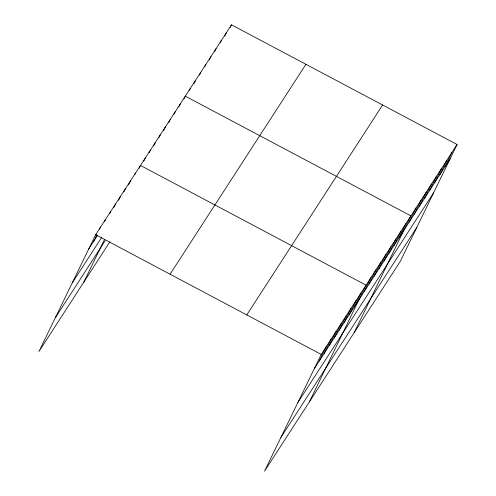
<?xml version="1.0" encoding="UTF-8"?>
<svg xmlns="http://www.w3.org/2000/svg" width="496" height="496" viewBox="0 0 496 496"><rect width="100%" height="100%" fill="white"/><g stroke="black" fill="none" stroke-linecap="round" stroke-linejoin="round"><path stroke-width="0.74" d="M457.058 144.51L321.216 354.423L264.511 471.2L400.353 261.287L457.058 144.51L231.489 24.8L95.647 234.713L38.942 351.49L109.92 241.812M93.663 241.354L96.98 234.527M99.634 229.065L100.626 227.013M104.613 221.365L105.611 219.319M109.597 213.671L110.589 211.618M113.913 207.34L115.568 203.924M118.563 200.322L120.553 196.23M123.876 191.946L125.531 188.53M128.526 184.934L130.516 180.835M134.831 174.505L135.495 173.135M83.768 282.218L104.495 239.537M139.147 168.175L140.473 165.441L366.042 285.15L309.337 401.927M143.797 161.157L145.458 157.747M149.11 152.78L150.437 150.046M153.76 145.762L155.415 142.352M159.073 137.386L160.4 134.652M163.723 130.374L165.379 126.957M168.702 122.673L170.364 119.257M174.015 114.297L175.342 111.563M178.994 106.597L180.321 103.869M183.979 98.902L185.306 96.168L410.874 215.878L354.169 332.661M189.441 90.291L190.439 88.238M193.911 83.725L195.567 80.309M199.373 75.113L200.7 72.379M204.836 66.501L205.834 64.449M209.306 59.935L210.961 56.519M214.768 51.324L216.095 48.589M220.23 42.712L221.228 40.66M224.7 36.146L226.362 32.73M230.163 27.534L231.489 24.8M319.232 361.063L326.194 346.723M324.21 353.369L331.173 339.028M329.195 345.669L336.158 331.328M334.174 337.974L341.136 323.634M339.152 330.28L346.121 315.94M344.137 322.58L351.1 308.239M349.116 314.886L356.078 300.545M354.101 307.185L361.063 292.845M364.058 291.797L371.02 277.45M369.043 284.096L376.005 269.756M374.021 276.402L380.984 262.062M379 268.702L385.969 254.361M383.985 261.008L390.947 246.667M388.963 253.313L395.926 238.967M393.948 245.613L400.911 231.272M398.927 237.919L405.889 223.578M409.039 222.289L416.001 207.948M414.172 214.359L421.135 200.018M419.306 206.429L426.269 192.088M424.433 198.499L431.396 184.159M429.567 190.569L436.53 176.229M434.701 182.64L441.663 168.299M439.828 174.71L446.797 160.369M444.962 166.78L451.924 152.439M88.685 249.054L97.402 235.581M72.267 282.856L101.742 237.317M55.354 317.688L105.164 240.721M170.085 274.214L305.927 64.306M246.779 314.917L382.621 105.003M314.247 368.764L450.095 158.85M297.836 402.566L433.678 192.653M280.922 437.398L416.77 227.484M95.647 234.713L321.216 354.423"/></g></svg>
